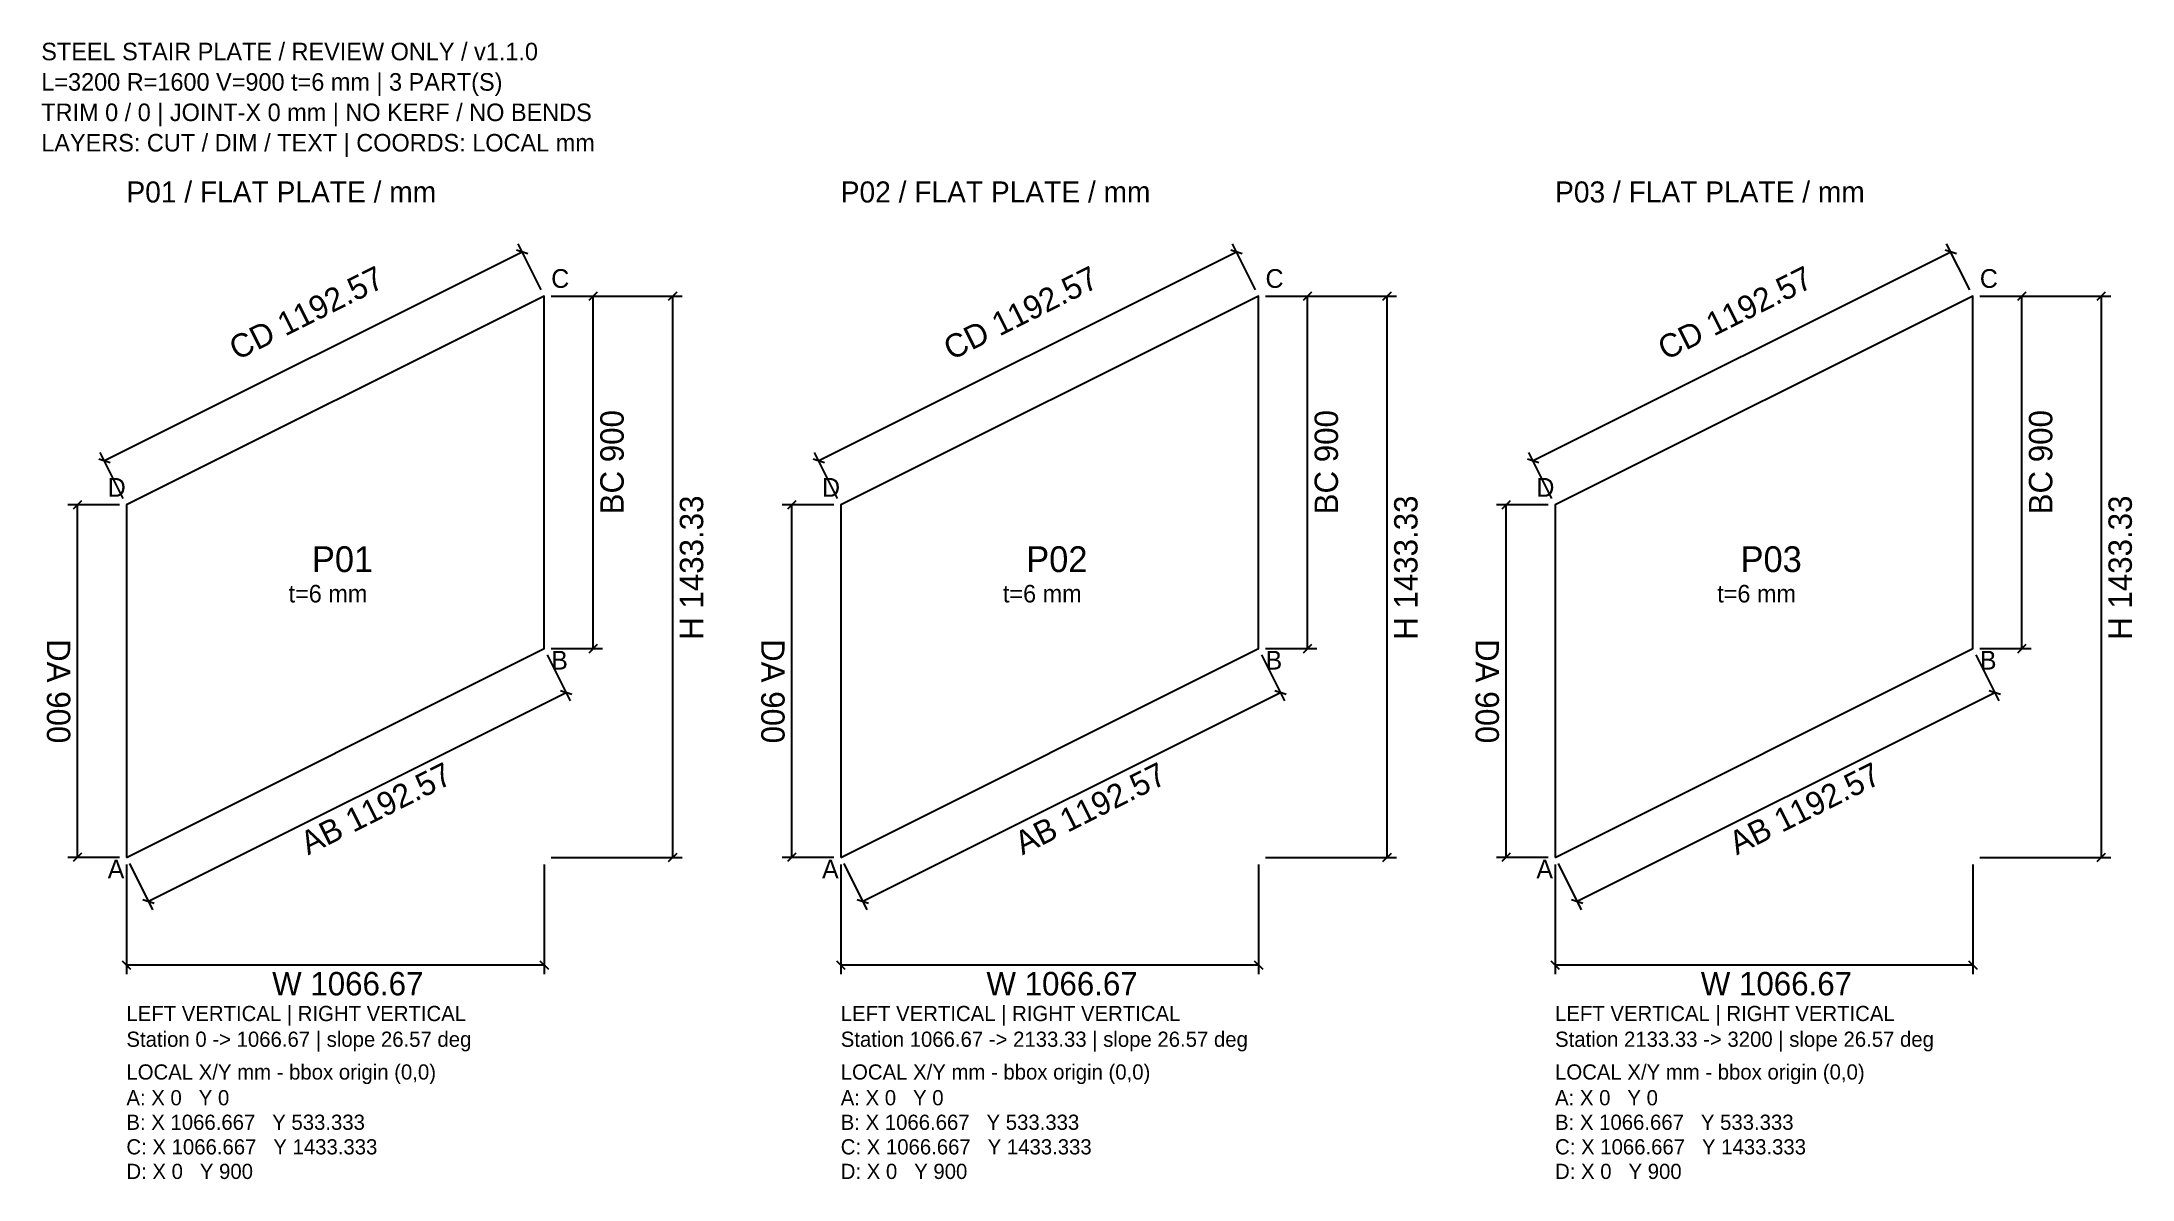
# Model space of a CAD drawing. Header units: millimetres. Extents: x 1 to 5339, y 9 to 2913.
import ezdxf

# ---------------------------------------------------------------- set-up
doc = ezdxf.new("R2010")
doc.units = ezdxf.units.MM
for name, color, linetype in [('CUT', 7, 'Continuous'), ('DIM', 4, 'Continuous'), ('TEXT', 2, 'Continuous')]:
    doc.layers.add(name, color=color, linetype=linetype)

msp = doc.modelspace()

# ---------------------------------------------------------------- linework, layer by layer
at = {"layer": 'CUT'}
for points in [[(217.388889, 830.497222), (1284.055556, 1363.830556), (1284.055556, 2263.830556), (217.388889, 1730.497222)], [(2041.333333, 830.497222), (3108, 1363.830556), (3108, 2263.830556), (2041.333333, 1730.497222)], [(3865.277778, 830.497222), (4931.944444, 1363.830556), (4931.944444, 2263.830556), (3865.277778, 1730.497222)]]:
    msp.add_lwpolyline(points, close=True, dxfattribs=at)
at = {"layer": 'DIM'}
for p, q in [((1227.967517, 2376.006632), (161.30085, 1842.673299)), ((1242.390156, 2371.199086), (1213.544879, 2380.814179)), ((1276.042979, 2279.855709), (1217.284081, 2397.373504)), ((3051.911962, 2376.006632), (1985.245295, 1842.673299)), ((3066.3346, 2371.199086), (3037.489323, 2380.814179)), ((3099.987423, 2279.855709), (3041.228526, 2397.373504)), ((4875.856406, 2376.006632), (3809.189739, 1842.673299)), ((4890.279044, 2371.199086), (4861.433768, 2380.814179)), ((4923.931868, 2279.855709), (4865.17297, 2397.373504)), ((1301.972222, 2263.830556), (1433.361111, 2263.830556)), ((1301.972222, 2263.830556), (1636.416667, 2263.830556)), ((1398.722222, 2253.080556), (1420.222222, 2274.580556)), ((1409.472222, 1363.830556), (1409.472222, 2263.830556)), ((1601.777778, 2253.080556), (1623.277778, 2274.580556)), ((1612.527778, 830.497222), (1612.527778, 2263.830556)), ((3125.916667, 2263.830556), (3257.305556, 2263.830556)), ((3125.916667, 2263.830556), (3460.361111, 2263.830556)), ((3222.666667, 2253.080556), (3244.166667, 2274.580556)), ((3233.416667, 1363.830556), (3233.416667, 2263.830556)), ((3425.722222, 2253.080556), (3447.222222, 2274.580556)), ((3436.472222, 830.497222), (3436.472222, 2263.830556)), ((4949.861111, 2263.830556), (5081.25, 2263.830556)), ((4949.861111, 2263.830556), (5284.305556, 2263.830556)), ((5046.611111, 2253.080556), (5068.111111, 2274.580556)), ((5057.361111, 1363.830556), (5057.361111, 2263.830556)), ((5249.666667, 2253.080556), (5271.166667, 2274.580556)), ((5260.416667, 830.497222), (5260.416667, 2263.830556)), ((175.723489, 1837.865753), (146.878212, 1847.480845)), ((209.376312, 1746.522376), (150.617415, 1864.040171)), ((1999.667933, 1837.865753), (1970.822656, 1847.480845)), ((2033.320756, 1746.522376), (1974.561859, 1864.040171)), ((3823.612378, 1837.865753), (3794.767101, 1847.480845)), ((3857.265201, 1746.522376), (3798.506303, 1864.040171)), ((199.472222, 1730.497222), (68.083333, 1730.497222)), ((102.722222, 1741.247222), (81.222222, 1719.747222)), ((91.972222, 1730.497222), (91.972222, 830.497222)), ((2023.416667, 1730.497222), (1892.027778, 1730.497222)), ((1926.666667, 1741.247222), (1905.166667, 1719.747222)), ((1915.916667, 1730.497222), (1915.916667, 830.497222)), ((3847.361111, 1730.497222), (3715.972222, 1730.497222)), ((3750.611111, 1741.247222), (3729.111111, 1719.747222)), ((3739.861111, 1730.497222), (3739.861111, 830.497222)), ((1292.068132, 1347.805402), (1350.82703, 1230.287607)), ((1301.972222, 1363.830556), (1433.361111, 1363.830556)), ((1398.722222, 1353.080556), (1420.222222, 1374.580556)), ((3116.012577, 1347.805402), (3174.771474, 1230.287607)), ((3125.916667, 1363.830556), (3257.305556, 1363.830556)), ((3222.666667, 1353.080556), (3244.166667, 1374.580556)), ((4939.957021, 1347.805402), (4998.715919, 1230.287607)), ((4949.861111, 1363.830556), (5081.25, 1363.830556)), ((5046.611111, 1353.080556), (5068.111111, 1374.580556)), ((273.476927, 718.321145), (1340.143594, 1251.654479)), ((1325.720956, 1256.462025), (1354.566232, 1246.846933)), ((2097.421372, 718.321145), (3164.088038, 1251.654479)), ((3149.6654, 1256.462025), (3178.510677, 1246.846933)), ((3921.365816, 718.321145), (4988.032483, 1251.654479)), ((4973.609844, 1256.462025), (5002.455121, 1246.846933)), ((199.472222, 830.497222), (68.083333, 830.497222)), ((102.722222, 841.247222), (81.222222, 819.747222)), ((217.388889, 812.580556), (217.388889, 531.886111)), ((225.401466, 814.472068), (284.160363, 696.954274)), ((1284.055556, 812.580556), (1284.055556, 531.886111)), ((1301.972222, 830.497222), (1636.416667, 830.497222)), ((1601.777778, 819.747222), (1623.277778, 841.247222)), ((2023.416667, 830.497222), (1892.027778, 830.497222)), ((1926.666667, 841.247222), (1905.166667, 819.747222)), ((2041.333333, 812.580556), (2041.333333, 531.886111)), ((2049.34591, 814.472068), (2108.104808, 696.954274)), ((3108, 812.580556), (3108, 531.886111)), ((3125.916667, 830.497222), (3460.361111, 830.497222)), ((3425.722222, 819.747222), (3447.222222, 841.247222)), ((3847.361111, 830.497222), (3715.972222, 830.497222)), ((3750.611111, 841.247222), (3729.111111, 819.747222)), ((3865.277778, 812.580556), (3865.277778, 531.886111)), ((3873.290355, 814.472068), (3932.049252, 696.954274)), ((4931.944444, 812.580556), (4931.944444, 531.886111)), ((4949.861111, 830.497222), (5284.305556, 830.497222)), ((5249.666667, 819.747222), (5271.166667, 841.247222)), ((259.054289, 723.128692), (287.899566, 713.513599)), ((2082.998733, 723.128692), (2111.84401, 713.513599)), ((3906.943178, 723.128692), (3935.788455, 713.513599)), ((206.638889, 566.525), (228.138889, 545.025)), ((217.388889, 555.775), (1284.055556, 555.775)), ((1273.305556, 566.525), (1294.805556, 545.025)), ((2030.583333, 566.525), (2052.083333, 545.025)), ((2041.333333, 555.775), (3108, 555.775)), ((3097.25, 566.525), (3118.75, 545.025)), ((3854.527778, 566.525), (3876.027778, 545.025)), ((3865.277778, 555.775), (4931.944444, 555.775)), ((4921.194444, 566.525), (4942.694444, 545.025))]:
    msp.add_line(p, q, dxfattribs=at)

# ---------------------------------------------------------------- texts
for s, rotation, p in [('CD 1192.57', 26.565051, (499.661479, 2098.65653)), ('CD 1192.57', 26.565051, (2323.605923, 2098.65653)), ('CD 1192.57', 26.565051, (4147.550368, 2098.65653)), ('BC 900', 90, (1487.111111, 1706.330556)), ('BC 900', 90, (3311.055556, 1706.330556)), ('BC 900', 90, (5135, 1706.330556)), ('H 1433.33', 90, (1690.166667, 1385.913889)), ('H 1433.33', 90, (3514.111111, 1385.913889)), ('H 1433.33', 90, (5338.055556, 1385.913889)), ('DA 900', -90, (14.333333, 1387.997222)), ('DA 900', -90, (1838.277778, 1387.997222)), ('DA 900', -90, (3662.222222, 1387.997222)), ('AB 1192.57', 26.565051, (681.279889, 835.41971)), ('AB 1192.57', 26.565051, (2505.224333, 835.41971)), ('AB 1192.57', 26.565051, (4329.168778, 835.41971))]:
    msp.add_text(s, height=59.722222, rotation=rotation, dxfattribs=at).set_placement(p)
for p in [(589.472222, 478.136111), (2413.416667, 478.136111), (4237.361111, 478.136111)]:
    msp.add_text('W 1066.67', height=59.722222, dxfattribs=at).set_placement(p)
at = {"layer": 'TEXT'}
for s, height, p in [('STEEL STAIR PLATE / REVIEW ONLY / v1.1.0', 44.791667, (0, 2865.830556)), ('L=3200 R=1600 V=900 t=6 mm | 3 PART(S)', 44.791667, (0, 2788.191667)), ('TRIM 0 / 0 | JOINT-X 0 mm | NO KERF / NO BENDS', 44.791667, (0, 2710.552778)), ('LAYERS: CUT / DIM / TEXT | COORDS: LOCAL mm', 44.791667, (0, 2632.913889)), ('P01 / FLAT PLATE / mm', 53.75, (217.388889, 2502.719444)), ('P02 / FLAT PLATE / mm', 53.75, (2041.333333, 2502.719444)), ('P03 / FLAT PLATE / mm', 53.75, (3865.277778, 2502.719444)), ('C', 47.777778, (1301.972222, 2284.733333)), ('C', 47.777778, (3125.916667, 2284.733333)), ('C', 47.777778, (4949.861111, 2284.733333)), ('D', 47.777778, (169.611111, 1751.4)), ('D', 47.777778, (1993.555556, 1751.4)), ('D', 47.777778, (3817.5, 1751.4)), ('P01', 65.694444, (691, 1559.108333)), ('P02', 65.694444, (2514.944444, 1559.108333)), ('P03', 65.694444, (4338.888889, 1559.108333)), ('t=6 mm', 44.791667, (631.277778, 1481.469444)), ('t=6 mm', 44.791667, (2455.222222, 1481.469444)), ('t=6 mm', 44.791667, (4279.166667, 1481.469444)), ('B', 47.777778, (1301.972222, 1310.080556)), ('B', 47.777778, (3125.916667, 1310.080556)), ('B', 47.777778, (4949.861111, 1310.080556)), ('A', 47.777778, (169.611111, 776.747222)), ('A', 47.777778, (1993.555556, 776.747222)), ('A', 47.777778, (3817.5, 776.747222)), ('LEFT VERTICAL | RIGHT VERTICAL', 38.819444, (217.388889, 412.441667)), ('LEFT VERTICAL | RIGHT VERTICAL', 38.819444, (2041.333333, 412.441667)), ('LEFT VERTICAL | RIGHT VERTICAL', 38.819444, (3865.277778, 412.441667)), ('Station 0 -> 1066.67 | slope 26.57 deg', 38.819444, (217.388889, 346.747222)), ('Station 1066.67 -> 2133.33 | slope 26.57 deg', 38.819444, (2041.333333, 346.747222)), ('Station 2133.33 -> 3200 | slope 26.57 deg', 38.819444, (3865.277778, 346.747222)), ('LOCAL X/Y mm - bbox origin (0,0)', 38.819444, (217.388889, 263.136111)), ('LOCAL X/Y mm - bbox origin (0,0)', 38.819444, (2041.333333, 263.136111)), ('LOCAL X/Y mm - bbox origin (0,0)', 38.819444, (3865.277778, 263.136111)), ('A: X 0   Y 0', 38.819444, (217.388889, 197.441667)), ('A: X 0   Y 0', 38.819444, (2041.333333, 197.441667)), ('A: X 0   Y 0', 38.819444, (3865.277778, 197.441667)), ('B: X 1066.667   Y 533.333', 38.819444, (217.388889, 134.733333)), ('B: X 1066.667   Y 533.333', 38.819444, (2041.333333, 134.733333)), ('B: X 1066.667   Y 533.333', 38.819444, (3865.277778, 134.733333)), ('C: X 1066.667   Y 1433.333', 38.819444, (217.388889, 72.025)), ('C: X 1066.667   Y 1433.333', 38.819444, (2041.333333, 72.025)), ('C: X 1066.667   Y 1433.333', 38.819444, (3865.277778, 72.025)), ('D: X 0   Y 900', 38.819444, (217.388889, 9.316667)), ('D: X 0   Y 900', 38.819444, (2041.333333, 9.316667)), ('D: X 0   Y 900', 38.819444, (3865.277778, 9.316667))]:
    msp.add_text(s, height=height, dxfattribs=at).set_placement(p)

doc.saveas('drawing.dxf')
